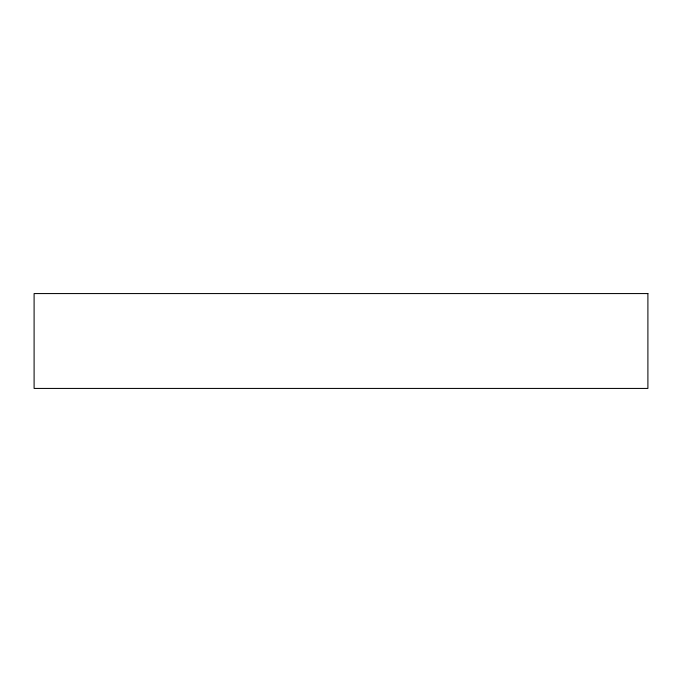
<?xml version="1.0" encoding="UTF-8"?>
<svg xmlns="http://www.w3.org/2000/svg" width="682" height="682" viewBox="0 0 682 682"><rect width="100%" height="100%" fill="white"/><g stroke="black" fill="none" stroke-linecap="round" stroke-linejoin="round"><path stroke-width="1.02" d="M647.9 293.567L34.1 293.567L34.1 388.433L647.9 388.433L647.9 293.567"/></g></svg>
